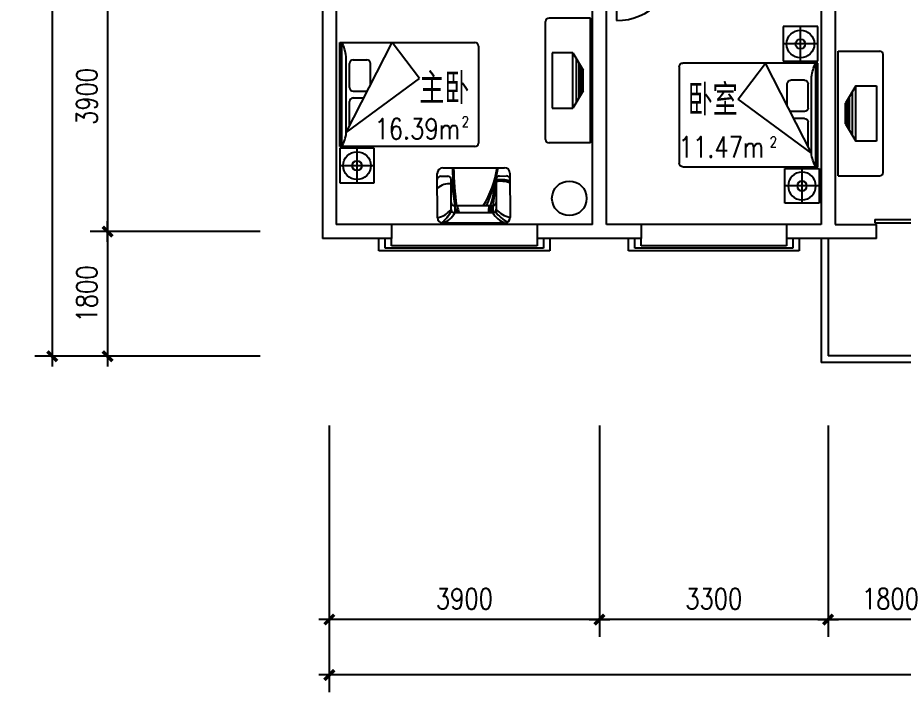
# Model space of a CAD drawing. Header units: millimetres. Extents: x 1816 to 46089, y 521 to 27158.
# Drawn here: x 1816 to 14612, y 4035 to 13772 of the extents above; entities that cross this region are included whole.
import ezdxf
from ezdxf.enums import TextEntityAlignment as Align

# ---------------------------------------------------------------- set-up
doc = ezdxf.new("R2010")
doc.units = ezdxf.units.MM
for name, color, linetype in [('--FUR', 4, 'Continuous'), ('AXIS', 3, 'Continuous'), ('MPFIXTURE', 11, 'Continuous'), ('PUB_TEXT', 7, 'Continuous'), ('TEXT', 2, 'Continuous'), ('WALL', 255, 'Continuous'), ('WIN', 4, 'Continuous'), ('WINDOW', 2, 'Continuous'), ('WINDOW_TEXT', 7, 'Continuous')]:
    doc.layers.add(name, color=color, linetype=linetype)
doc.styles.add('_HZTXT', font='txt.shx', dxfattribs={"bigfont": 'HZTXT.shx'})
doc.styles.add('DIM_FONT', font='SIMPLEX.shx', dxfattribs={"width": 0.8})
doc.styles.add('SIMPLEX', font='SIMPLEX.SHX')
doc.dimstyles.new('DIMN', dxfattribs={"dimtxt": 300, "dimasz": 1, "dimexe": 250, "dimexo": 300, "dimgap": 150, "dimtad": 1, "dimdec": 0, "dimdsep": 46, "dimtxsty": 'DIM_FONT', "dimblk": '_DIMX', "dimcen": 2.5, "dimclrt": 7, "dimadec": 0, "dimazin": 0, "dimtfac": 1, "dimtdec": 0, "dimtix": 1, "dimtmove": 2, "dimatfit": 3, "dimldrblk": '_DIMX', "dimfxl": 1, "dimtolj": 1, "dimtzin": 0, "dimarcsym": 0})

# ---------------------------------------------------------------- blocks, each defined once
blk = doc.blocks.new('_DIMX')
blk.add_line((-150, 0), (150, 0))
at = {"const_width": 50}
blk.add_lwpolyline([(-70, -70), (70, 70)], dxfattribs=at)
blk = doc.blocks.new('*D65')
at = {"layer": 'AXIS', "color": 0, "lineweight": -2, "transparency": 16777216}
for p, q in [((6313, 7885), (6313, 4035)), ((29163, 7885), (29163, 4035)), ((29162, 4285), (6314, 4285))]:
    blk.add_line(p, q, dxfattribs=at)
at = {"layer": 'DEFPOINTS', "color": 0, "transparency": 16777216}
for p in [(6313, 7885), (29163, 7885), (6313, 4285)]:
    blk.add_point(p, dxfattribs=at)
at = {"layer": 'AXIS', "color": 0, "lineweight": -2, "transparency": 16777216, "rotation": 180}
blk.add_blockref('_DIMX', (6313, 4285), dxfattribs=at)
at = {"layer": 'AXIS', "color": 0, "lineweight": -2, "transparency": 16777216}
blk.add_blockref('_DIMX', (29163, 4285), dxfattribs=at)
at = {"layer": 'AXIS', "color": 4, "transparency": 16777216, "insert": (17738, 4585), "char_height": 300, "attachment_point": 5, "style": 'DIM_FONT'}
blk.add_mtext('\\A1;22850', dxfattribs=at)
blk = doc.blocks.new('*D70')
at = {"layer": 'AXIS', "color": 0, "lineweight": -2, "transparency": 16777216}
for p, q in [((5313, 22685), (2063, 22685)), ((2313, 22684), (2313, 8886)), ((5313, 8885), (2063, 8885))]:
    blk.add_line(p, q, dxfattribs=at)
at = {"layer": 'DEFPOINTS', "color": 0, "transparency": 16777216}
for p in [(5313, 22685), (2313, 8885), (5313, 8885)]:
    blk.add_point(p, dxfattribs=at)
at = {"layer": 'AXIS', "color": 0, "lineweight": -2, "transparency": 16777216}
for p, rotation in [((2313, 22685), 90), ((2313, 8885), 270)]:
    blk.add_blockref('_DIMX', p, dxfattribs=dict(at, rotation=rotation))
at = {"layer": 'AXIS', "color": 4, "transparency": 16777216, "insert": (2013, 15785), "char_height": 300, "attachment_point": 5, "rotation": 90, "style": 'DIM_FONT'}
blk.add_mtext('\\A1;13800', dxfattribs=at)
blk = doc.blocks.new('*D72')
at = {"layer": 'AXIS', "color": 0, "lineweight": -2, "transparency": 16777216}
for p, q in [((6313, 7885), (6313, 4835)), ((10213, 7885), (10213, 4835)), ((10212, 5085), (6314, 5085))]:
    blk.add_line(p, q, dxfattribs=at)
at = {"layer": 'DEFPOINTS', "color": 0, "transparency": 16777216}
for p in [(6313, 7885), (10213, 7885), (6313, 5085)]:
    blk.add_point(p, dxfattribs=at)
at = {"layer": 'AXIS', "color": 0, "lineweight": -2, "transparency": 16777216, "rotation": 180}
blk.add_blockref('_DIMX', (6313, 5085), dxfattribs=at)
at = {"layer": 'AXIS', "color": 0, "lineweight": -2, "transparency": 16777216}
blk.add_blockref('_DIMX', (10213, 5085), dxfattribs=at)
at = {"layer": 'AXIS', "color": 4, "transparency": 16777216, "insert": (8263, 5385), "char_height": 300, "attachment_point": 5, "style": 'DIM_FONT'}
blk.add_mtext('\\A1;3900', dxfattribs=at)
blk = doc.blocks.new('BED1')
at = {"linetype": 'Continuous'}
for p, q in [((-2023, -63), (-73, -63)), ((-1995, -1563), (-1995, -63)), ((-23, -113), (-23, -1513)), ((-1831, -313), (-1631, -313)), ((-1831, -763), (-1624, -763)), ((-1831, -863), (-1675, -863)), ((-73, -1563), (-2023, -1563))]:
    blk.add_line(p, q, dxfattribs=at)
for p, q in [((-2023, -1563), (-2023, -63)), ((-1931, -1363), (-1266, -63)), ((-871, -583), (-1266, -63)), ((-1931, -1363), (-1931, -263)), ((-1881, -713), (-1881, -363)), ((-1581, -679), (-1581, -363)), ((-1931, -1363), (-871, -583)), ((-1881, -1266), (-1881, -913))]:
    blk.add_line(p, q)
for centre, radius, start, end in [((-2502, -336), 576, 7.2531, 28.2773), ((-1831, -363), 50, 90, 180), ((-1631, -363), 50, 0, 90), ((-1831, -713), 50, 180, 270), ((-1831, -913), 50, 90, 180), ((-2397, -1324), 468, 329.2604, 355.2092)]:
    blk.add_arc(centre, radius, start, end)
for centre, start, end in [((-73, -113), 0, 90), ((-73, -1513), 270, 0)]:
    blk.add_arc(centre, 50, start, end, dxfattribs=at)
blk = doc.blocks.new('BADBOX')
for p, q in [((504, 502), (4, 502)), ((4, 502), (4, 2)), ((254, 502), (254, 2)), ((504, 2), (504, 502)), ((4, 252), (504, 252)), ((4, 2), (504, 2))]:
    blk.add_line(p, q)
for radius in [200, 70]:
    blk.add_circle((254, 252), radius)
blk = doc.blocks.new('TAIDENG')
at = {"xscale": -1, "rotation": 180}
blk.add_blockref('BADBOX', (-563, -93), dxfattribs=at)
blk = doc.blocks.new('*D73')
at = {"layer": 'AXIS', "color": 0, "lineweight": -2, "transparency": 16777216}
for p, q in [((5313, 14585), (2863, 14585)), ((3113, 14584), (3113, 10686)), ((5313, 10685), (2863, 10685))]:
    blk.add_line(p, q, dxfattribs=at)
at = {"layer": 'DEFPOINTS', "color": 0, "transparency": 16777216}
for p in [(5313, 14585), (3113, 10685), (5313, 10685)]:
    blk.add_point(p, dxfattribs=at)
at = {"layer": 'AXIS', "color": 0, "lineweight": -2, "transparency": 16777216}
for p, rotation in [((3113, 14585), 90), ((3113, 10685), 270)]:
    blk.add_blockref('_DIMX', p, dxfattribs=dict(at, rotation=rotation))
at = {"layer": 'AXIS', "color": 4, "transparency": 16777216, "insert": (2813, 12635), "char_height": 300, "attachment_point": 5, "rotation": 90, "style": 'DIM_FONT'}
blk.add_mtext('\\A1;3900', dxfattribs=at)
blk = doc.blocks.new('*D62')
at = {"layer": 'AXIS', "color": 0, "lineweight": -2, "transparency": 16777216}
for p, q in [((5313, 10685), (2863, 10685)), ((3113, 10684), (3113, 8886)), ((5313, 8885), (2863, 8885))]:
    blk.add_line(p, q, dxfattribs=at)
at = {"layer": 'DEFPOINTS', "color": 0, "transparency": 16777216}
for p in [(5313, 10685), (3113, 8885), (5313, 8885)]:
    blk.add_point(p, dxfattribs=at)
at = {"layer": 'AXIS', "color": 0, "lineweight": -2, "transparency": 16777216}
for p, rotation in [((3113, 10685), 90), ((3113, 8885), 270)]:
    blk.add_blockref('_DIMX', p, dxfattribs=dict(at, rotation=rotation))
at = {"layer": 'AXIS', "color": 4, "transparency": 16777216, "insert": (2813, 9785), "char_height": 300, "attachment_point": 5, "rotation": 90, "style": 'DIM_FONT'}
blk.add_mtext('\\A1;1800', dxfattribs=at)
blk = doc.blocks.new('*D63')
at = {"layer": 'AXIS', "color": 0, "lineweight": -2, "transparency": 16777216}
for p, q in [((10213, 7885), (10213, 4835)), ((13513, 7885), (13513, 4835)), ((13512, 5085), (10214, 5085))]:
    blk.add_line(p, q, dxfattribs=at)
at = {"layer": 'DEFPOINTS', "color": 0, "transparency": 16777216}
for p in [(10213, 7885), (13513, 7885), (10213, 5085)]:
    blk.add_point(p, dxfattribs=at)
at = {"layer": 'AXIS', "color": 0, "lineweight": -2, "transparency": 16777216, "rotation": 180}
blk.add_blockref('_DIMX', (10213, 5085), dxfattribs=at)
at = {"layer": 'AXIS', "color": 0, "lineweight": -2, "transparency": 16777216}
blk.add_blockref('_DIMX', (13513, 5085), dxfattribs=at)
at = {"layer": 'AXIS', "color": 4, "transparency": 16777216, "insert": (11863, 5385), "char_height": 300, "attachment_point": 5, "style": 'DIM_FONT'}
blk.add_mtext('\\A1;3300', dxfattribs=at)
blk = doc.blocks.new('*D64')
at = {"layer": 'AXIS', "color": 0, "lineweight": -2, "transparency": 16777216}
for p, q in [((13513, 7885), (13513, 4835)), ((15313, 7885), (15313, 4835)), ((15312, 5085), (13514, 5085))]:
    blk.add_line(p, q, dxfattribs=at)
at = {"layer": 'DEFPOINTS', "color": 0, "transparency": 16777216}
for p in [(13513, 7885), (15313, 7885), (13513, 5085)]:
    blk.add_point(p, dxfattribs=at)
at = {"layer": 'AXIS', "color": 0, "lineweight": -2, "transparency": 16777216, "rotation": 180}
blk.add_blockref('_DIMX', (13513, 5085), dxfattribs=at)
at = {"layer": 'AXIS', "color": 0, "lineweight": -2, "transparency": 16777216}
blk.add_blockref('_DIMX', (15313, 5085), dxfattribs=at)
at = {"layer": 'AXIS', "color": 4, "transparency": 16777216, "insert": (14413, 5385), "char_height": 300, "attachment_point": 5, "style": 'DIM_FONT'}
blk.add_mtext('\\A1;1800', dxfattribs=at)
blk = doc.blocks.new('ZW')
at = {"layer": '--FUR'}
blk.add_blockref('TAIDENG', (608, 3011), dxfattribs=at)
at = {"layer": '--FUR', "xscale": -1, "rotation": 180}
blk.add_blockref('TAIDENG', (586, 271), dxfattribs=at)
at = {"layer": 'MPFIXTURE'}
blk.add_blockref('BED1', (2071, 2454), dxfattribs=at)
blk = doc.blocks.new('M_B4ONN')
for p, q in [((-0.5869, 1.3817), (0.5869, 1.3817)), ((-0.5869, 0.5), (-0.5869, 1.3817)), ((0.5869, 1.3817), (0.5869, 0.5)), ((-0.5435, 1.2006), (0.5435, 1.2006)), ((-0.5435, 0.5), (-0.5435, 1.2006)), ((0.5435, 1.2006), (0.5435, 0.5)), ((-0.5, 1.0195), (0.5, 1.0195)), ((-0.5, 0.5), (-0.5, 1.0195)), ((0.5, 1.0195), (0.5, 0.5)), ((-0.5, -0.5), (0.5, -0.5))]:
    blk.add_line(p, q)
blk = doc.blocks.new('_DBLK')
blk.add_line((-0.45, 0), (-0.45, -0.95))
blk.add_arc((-0.45, 0), 0.95, 270, 0)
at = {"layer": 'WINDOW_TEXT', "style": 'SIMPLEX', "flags": 9}
blk.add_attdef('A', text='', height=1, dxfattribs=at).set_placement((0, 1.5), align=Align.MIDDLE)
blk = doc.blocks.new('SOFA3')
for p, q in [((-932, -1910), (-932, -1270)), ((-852, -1190), (-358, -1190)), ((-358, -1190), (-343, -1190)), ((-343, -1190), (37, -1190)), ((117, -1270), (117, -1910)), ((-882, -1310), (-782, -1310)), ((-732, -1790), (-732, -1360)), ((-732, -1360), (-682, -1740)), ((-83, -1360), (-133, -1740)), ((-83, -1360), (-83, -1790)), ((-33, -1310), (67, -1310)), ((-358, -1740), (-682, -1740)), ((-682, -1740), (-682, -1840)), ((-343, -1740), (-358, -1740)), ((-133, -1740), (-343, -1740)), ((-133, -1740), (-133, -1840)), ((-358, -1840), (-682, -1840)), ((-343, -1840), (-358, -1840)), ((-133, -1840), (-343, -1840)), ((-358, -1990), (-852, -1990)), ((-343, -1990), (-358, -1990)), ((37, -1990), (-343, -1990))]:
    blk.add_line(p, q)
for centre, radius, start, end in [((-852, -1270), 80, 90, 180), ((4347, -1100), 5060, 181.0239, 187.2708), ((7664, -858), 8369, 182.2715, 186.0474), ((-1519, -971), 1466, 328.3611, 351.4059), ((-2590, -705), 2583, 336.369, 349.1707), ((37, -1270), 80, 0, 90), ((-882, -1360), 50, 90, 180), ((-782, -1360), 50, 0, 90), ((-2937, -950), 2884, 344.097, 352.1006), ((-33, -1360), 50, 90, 180), ((-10, -1874), 511, 75.5358, 98.1503), ((-13, -1723), 337, 67.3327, 102.0398), ((67, -1360), 50, 0, 90), ((-756, -1691), 271, 84.8926, 130.4351), ((-1004, -1564), 353, 281.6872, 320.2403), ((-682, -1690), 50, 180, 270), ((-682, -1790), 50, 180, 270), ((-207, -1841), 448, 166.9893, 179.8812), ((-221, -1689), 426, 186.9031, 200.7977), ((-12019, 131), 11986, 350.5363, 351.0206), ((2504, -1941), 2678, 175.7021, 177.8453), ((-891, -1914), 748, 5.6708, 13.4443), ((-133, -1690), 50, 270, 0), ((-133, -1790), 50, 270, 0), ((200, -1545), 374, 220.865, 257.2075), ((-852, -1910), 80, 180, 270), ((-1359, -1438), 734, 311.5392, 329.3518), ((-942, -1717), 287, 288.1483, 334.699), ((175, -1663), 355, 209.9501, 247.2025), ((324, -1528), 512, 215.1198, 241.4668), ((37, -1910), 80, 270, 0)]:
    blk.add_arc(centre, radius, start, end)

msp = doc.modelspace()

# ---------------------------------------------------------------- linework, layer by layer
at = {"layer": '--FUR'}
for p, q in [((13412.9, 10585.1), (13412.9, 8792.8)), ((13512.9, 10585.1), (13512.9, 8892.8))]:
    msp.add_line(p, q, dxfattribs=at)
at = {"layer": 'MPFIXTURE'}
for p, q in [((9434.9, 12015.6), (9434.9, 13715.6)), ((10084.9, 13765.6), (9484.9, 13765.6)), ((10084.9, 11965.6), (10084.9, 13765.6)), ((9529.7, 13265.6), (9529.7, 12465.6)), ((9829.7, 13265.6), (9529.7, 13265.6)), ((9829.7, 12465.6), (9829.7, 13265.6)), ((9829.7, 13265.6), (9979.7, 13015.6)), ((9879.7, 12549), (9879.7, 13182.3)), ((13657.8, 13288.7), (14257.8, 13288.7)), ((13657.8, 11488.7), (13657.8, 13288.7)), ((14307.8, 11538.7), (14307.8, 13238.7)), ((9919.7, 12615.6), (9919.7, 13115.6)), ((9949.7, 12665.6), (9949.7, 13065.6)), ((9979.7, 12715.6), (9979.7, 13015.6)), ((9979.7, 12715.6), (9829.7, 12465.6)), ((13913, 12788.7), (13763, 12538.7)), ((13863, 12072), (13863, 12705.3)), ((13913, 12788.7), (14213, 12788.7)), ((13913, 11988.7), (13913, 12788.7)), ((14213, 12788.7), (14213, 11988.7)), ((13793, 12188.7), (13793, 12588.7)), ((13823, 12138.7), (13823, 12638.7)), ((9529.7, 12465.6), (9829.7, 12465.6)), ((13763, 12238.7), (13763, 12538.7)), ((13763, 12238.7), (13913, 11988.7)), ((10084.9, 11965.6), (9484.9, 11965.6)), ((14213, 11988.7), (13913, 11988.7)), ((13657.8, 11488.7), (14257.8, 11488.7))]:
    msp.add_line(p, q, dxfattribs=at)
msp.add_circle((9777.6, 11164.5), 250, dxfattribs=at)
for centre, start, end in [((9484.9, 13715.6), 90, 180), ((14257.8, 13238.7), 0, 90), ((9484.9, 12015.6), 180, 270), ((14257.8, 11538.7), 270, 0)]:
    msp.add_arc(centre, 50, start, end, dxfattribs=at)
at = {"layer": 'WALL'}
for p, q in [((13612.9, 16185.1), (13612.9, 10785.1)), ((6212.9, 15485.1), (6212.9, 10585.1)), ((10112.9, 10785.1), (10112.9, 15185.1)), ((6412.9, 14485.1), (6412.9, 10785.1)), ((10312.9, 10785.1), (10312.9, 14485.1)), ((13412.9, 14485.1), (13412.9, 10785.1)), ((7212.9, 10785.1), (6412.9, 10785.1)), ((7212.9, 10785.1), (7212.9, 10585.1)), ((10112.9, 10785.1), (9312.9, 10785.1)), ((9312.9, 10785.1), (9312.9, 10585.1)), ((10812.9, 10785.1), (10312.9, 10785.1)), ((10812.9, 10785.1), (10812.9, 10585.1)), ((13412.9, 10785.1), (12912.9, 10785.1)), ((12912.9, 10785.1), (12912.9, 10585.1)), ((13612.9, 10785.1), (14212.9, 10785.1)), ((14212.9, 10585.1), (14212.9, 10785.1)), ((7212.9, 10585.1), (6212.9, 10585.1)), ((10812.9, 10585.1), (9312.9, 10585.1)), ((14212.9, 10585.1), (12912.9, 10585.1))]:
    msp.add_line(p, q, dxfattribs=at)
at = {"layer": 'WIN'}
for p, q in [((14185.1, 10861.4), (15112.9, 10861.4)), ((14185.1, 10861.4), (14185.1, 10811.4)), ((14185.1, 10811.4), (15112.9, 10811.4)), ((17612.9, 8892.8), (13512.9, 8892.8)), ((17612.9, 8792.8), (13412.9, 8792.8))]:
    msp.add_line(p, q, dxfattribs=at)

# ---------------------------------------------------------------- block references
at = {"layer": '--FUR', "xscale": -1, "rotation": 180}
msp.add_blockref('TAIDENG', (7021.9, 11292.3), dxfattribs=at)
at = {"layer": '--FUR', "rotation": 0.1343808868001922}
msp.add_blockref('SOFA3', (8801.3, 12797), dxfattribs=at)
at = {"layer": 'MPFIXTURE'}
msp.add_blockref('BED1', (8487.9, 13476), dxfattribs=at)
at = {"layer": 'TEXT', "xscale": -1}
msp.add_blockref('ZW', (13413, 10726.9), dxfattribs=at)
at = {"layer": 'WINDOW', "xscale": 900, "yscale": 900, "zscale": 900}
msp.add_blockref('_DBLK', (10862.9, 14585.1), dxfattribs=at)
at = {"layer": 'WINDOW', "xscale": 2100, "zscale": 2100, "rotation": 180}
for p, yscale in [((8262.9, 10685.1), 200.0000000000291), ((11862.9, 10685.1), 200)]:
    msp.add_blockref('M_B4ONN', p, dxfattribs=dict(at, yscale=yscale))

# ---------------------------------------------------------------- texts
at = {"layer": 'PUB_TEXT', "width": 0.8}
for s, height, style, p in [('主卧', 450, '_HZTXT', (7614.2, 12525)), ('卧室', 450, '_HZTXT', (11487.5, 12359.4)), (' 2', 150, 'DIM_FONT', (8143.4, 12196.8)), (' 2', 150, 'DIM_FONT', (12590.3, 11905.5))]:
    msp.add_text(s, height=height, dxfattribs=dict(at, style=style)).set_placement(p)
at = {"layer": 'PUB_TEXT', "style": 'DIM_FONT', "width": 0.8}
for s, p in [('16.39m', (8200.8, 12168.1)), ('11.47m', (12590.3, 11905.5))]:
    msp.add_text(s, height=300, dxfattribs=at).set_placement(p, align=Align.MIDDLE_RIGHT)

# ---------------------------------------------------------------- dimensions: what is measured, and where the dimension line sits
at = {"layer": 'AXIS'}
for p1, p2, distance, picture, middle in [((5312.9, 22685.1), (5312.9, 8885.1), -3000, '*D70', (2012.9, 15785.1)), ((29162.9, 7885.1), (6312.9, 7885.1), 3600, '*D65', (17737.9, 4585.1))]:
    dim = msp.add_aligned_dim(p1=p1, p2=p2, distance=distance, dimstyle='DIMN', override={"dimexo": 0, "dimzin": 0, "dimclrt": 4}, dxfattribs=at)
    dim.commit()
    dim.dimension.update_dxf_attribs({"geometry": picture, "text_midpoint": middle})
for base, p1, p2, picture, middle in [((3112.9, 10685.1), (5312.9, 14585.1), (5312.9, 10685.1), '*D73', (2812.9, 12635.1)), ((3112.9, 8885.1), (5312.9, 10685.1), (5312.9, 8885.1), '*D62', (2812.9, 9785.1))]:
    dim = msp.add_linear_dim(base=base, p1=p1, p2=p2, angle=90, dimstyle='DIMN', override={"dimexo": 0, "dimzin": 0, "dimclrt": 4}, dxfattribs=at)
    dim.commit()
    dim.dimension.update_dxf_attribs({"geometry": picture, "text_midpoint": middle})
for base, p1, p2, picture, middle in [((6312.9, 5085.1), (10212.9, 7885.1), (6312.9, 7885.1), '*D72', (8262.9, 5385.1)), ((10212.9, 5085.1), (13512.9, 7885.1), (10212.9, 7885.1), '*D63', (11862.9, 5385.1)), ((13512.9, 5085.1), (15312.9, 7885.1), (13512.9, 7885.1), '*D64', (14412.9, 5385.1))]:
    dim = msp.add_linear_dim(base=base, p1=p1, p2=p2, dimstyle='DIMN', override={"dimexo": 0, "dimzin": 0, "dimclrt": 4}, dxfattribs=at)
    dim.commit()
    dim.dimension.update_dxf_attribs({"geometry": picture, "text_midpoint": middle})

doc.saveas('drawing.dxf')
